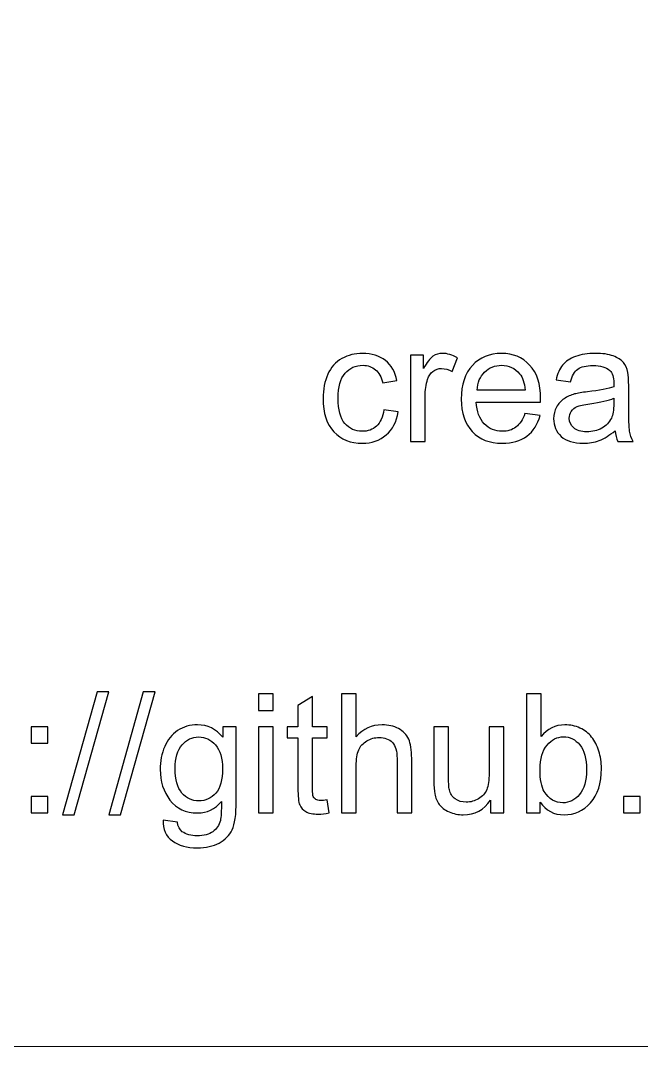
# Model space of a CAD drawing. Header units: millimetres. Extents: x -450 to 450, y -300 to 300.
# Drawn here: x -83.2 to -51.6, y -300 to -247.8 of the extents above; entities that cross this region are included whole.
import ezdxf

# ---------------------------------------------------------------- set-up
doc = ezdxf.new("R2010")
doc.units = ezdxf.units.MM
doc.header["$MEASUREMENT"] = 0
doc.layers.add('Layer 1', color=7, linetype='Continuous')

msp = doc.modelspace()

# ---------------------------------------------------------------- linework, layer by layer
at = {"layer": 'Layer 1', "color": 250, "lineweight": 20}
msp.add_lwpolyline([(-450, -300), (450, -300), (450, 300), (-450, 300), (-450, -300)], close=True, dxfattribs=at)
at = {"layer": 'Layer 1', "color": 250}
for points, knots in [([(-64.6898, -267.5831), (-64.6898, -267.5831), (-63.9617, -267.6847), (-63.9617, -267.6847), (-63.9617, -267.6847), (-64.0421, -268.1857), (-64.2453, -268.5766), (-64.5741, -268.8602), (-64.5741, -268.8602), (-64.9029, -269.1438), (-65.3079, -269.2849), (-65.7862, -269.2849), (-65.7862, -269.2849), (-66.3859, -269.2849), (-66.8686, -269.0888), (-67.2326, -268.6965), (-67.2326, -268.6965), (-67.5981, -268.3042), (-67.7801, -267.7426), (-67.7801, -267.0116), (-67.7801, -267.0116), (-67.7801, -266.5375), (-67.7011, -266.124), (-67.5445, -265.7684), (-67.5445, -265.7684), (-67.3878, -265.4142), (-67.1494, -265.1475), (-66.8276, -264.9712), (-66.8276, -264.9712), (-66.5073, -264.7933), (-66.1588, -264.7044), (-65.7806, -264.7044), (-65.7806, -264.7044), (-65.305, -264.7044), (-64.9142, -264.8244), (-64.6122, -265.0657), (-64.6122, -265.0657), (-64.3088, -265.307), (-64.1141, -265.6499), (-64.0294, -266.093), (-64.0294, -266.093), (-64.0294, -266.093), (-64.7491, -266.2031), (-64.7491, -266.2031), (-64.7491, -266.2031), (-64.8182, -265.9081), (-64.9396, -265.6866), (-65.1159, -265.537), (-65.1159, -265.537), (-65.2909, -265.3888), (-65.5026, -265.3141), (-65.7509, -265.3141), (-65.7509, -265.3141), (-66.1263, -265.3141), (-66.4311, -265.4481), (-66.6668, -265.7162), (-66.6668, -265.7162), (-66.901, -265.9857), (-67.0181, -266.4091), (-67.0181, -266.9905), (-67.0181, -266.9905), (-67.0181, -267.5803), (-66.9052, -268.0079), (-66.6795, -268.2746), (-66.6795, -268.2746), (-66.4523, -268.5413), (-66.1573, -268.6753), (-65.7947, -268.6753), (-65.7947, -268.6753), (-65.5012, -268.6753), (-65.2571, -268.5864), (-65.0623, -268.4072), (-65.0623, -268.4072), (-64.8662, -268.2294), (-64.742, -267.9543), (-64.6898, -267.5831)], [0, 0, 0, 0, 0.05, 0.05, 0.05, 0.05, 0.1, 0.1, 0.1, 0.1, 0.15, 0.15, 0.15, 0.15, 0.2, 0.2, 0.2, 0.2, 0.25, 0.25, 0.25, 0.25, 0.3, 0.3, 0.3, 0.3, 0.35, 0.35, 0.35, 0.35, 0.4, 0.4, 0.4, 0.4, 0.45, 0.45, 0.45, 0.45, 0.5, 0.5, 0.5, 0.5, 0.55, 0.55, 0.55, 0.55, 0.6, 0.6, 0.6, 0.6, 0.65, 0.65, 0.65, 0.65, 0.7, 0.7, 0.7, 0.7, 0.75, 0.75, 0.75, 0.75, 0.8, 0.8, 0.8, 0.8, 0.85, 0.85, 0.85, 0.85, 0.9, 0.9, 0.9, 0.9, 1, 1, 1, 1]), ([(-63.3351, -269.1918), (-63.3351, -269.1918), (-63.3351, -264.7976), (-63.3351, -264.7976), (-63.3351, -264.7976), (-63.3351, -264.7976), (-62.6662, -264.7976), (-62.6662, -264.7976), (-62.6662, -264.7976), (-62.6662, -264.7976), (-62.6662, -265.4707), (-62.6662, -265.4707), (-62.6662, -265.4707), (-62.4955, -265.1588), (-62.3374, -264.9528), (-62.1921, -264.854), (-62.1921, -264.854), (-62.0467, -264.7538), (-61.8873, -264.7044), (-61.7137, -264.7044), (-61.7137, -264.7044), (-61.4625, -264.7044), (-61.2071, -264.7835), (-60.9475, -264.9401), (-60.9475, -264.9401), (-60.9475, -264.9401), (-61.2127, -265.6273), (-61.2127, -265.6273), (-61.2127, -265.6273), (-61.3934, -265.5257), (-61.574, -265.4749), (-61.7546, -265.4749), (-61.7546, -265.4749), (-61.9169, -265.4749), (-62.0622, -265.5243), (-62.1906, -265.6217), (-62.1906, -265.6217), (-62.3191, -265.719), (-62.4108, -265.8545), (-62.4658, -266.0281), (-62.4658, -266.0281), (-62.5491, -266.292), (-62.59, -266.5812), (-62.59, -266.8959), (-62.59, -266.8959), (-62.59, -266.8959), (-62.59, -269.1918), (-62.59, -269.1918), (-62.59, -269.1918), (-62.59, -269.1918), (-63.3351, -269.1918), (-63.3351, -269.1918)], [0, 0, 0, 0, 0.0714286, 0.0714286, 0.0714286, 0.0714286, 0.1428571, 0.1428571, 0.1428571, 0.1428571, 0.2142857, 0.2142857, 0.2142857, 0.2142857, 0.2857143, 0.2857143, 0.2857143, 0.2857143, 0.3571429, 0.3571429, 0.3571429, 0.3571429, 0.4285714, 0.4285714, 0.4285714, 0.4285714, 0.5, 0.5, 0.5, 0.5, 0.5714286, 0.5714286, 0.5714286, 0.5714286, 0.6428571, 0.6428571, 0.6428571, 0.6428571, 0.7142857, 0.7142857, 0.7142857, 0.7142857, 0.7857143, 0.7857143, 0.7857143, 0.7857143, 0.8571429, 0.8571429, 0.8571429, 0.8571429, 1, 1, 1, 1]), ([(-57.51, -267.7694), (-57.51, -267.7694), (-56.7395, -267.871), (-56.7395, -267.871), (-56.7395, -267.871), (-56.8595, -268.3183), (-57.0838, -268.6669), (-57.4112, -268.9138), (-57.4112, -268.9138), (-57.7386, -269.1608), (-58.1563, -269.2849), (-58.6657, -269.2849), (-58.6657, -269.2849), (-59.3063, -269.2849), (-59.8143, -269.0874), (-60.1897, -268.6923), (-60.1897, -268.6923), (-60.5651, -268.2986), (-60.7527, -267.744), (-60.7527, -267.0314), (-60.7527, -267.0314), (-60.7527, -266.2948), (-60.5636, -265.7219), (-60.1841, -265.3155), (-60.1841, -265.3155), (-59.8045, -264.9076), (-59.312, -264.7044), (-58.7066, -264.7044), (-58.7066, -264.7044), (-58.121, -264.7044), (-57.6426, -264.9034), (-57.2715, -265.3028), (-57.2715, -265.3028), (-56.9004, -265.7021), (-56.7141, -266.2637), (-56.7141, -266.9876), (-56.7141, -266.9876), (-56.7141, -267.0314), (-56.7155, -267.0977), (-56.7183, -267.1852), (-56.7183, -267.1852), (-56.7183, -267.1852), (-59.9907, -267.1852), (-59.9907, -267.1852), (-59.9907, -267.1852), (-59.9625, -267.6664), (-59.827, -268.0361), (-59.5815, -268.2915), (-59.5815, -268.2915), (-59.3374, -268.5469), (-59.0312, -268.6753), (-58.6657, -268.6753), (-58.6657, -268.6753), (-58.3933, -268.6753), (-58.1605, -268.6034), (-57.9686, -268.4594), (-57.9686, -268.4594), (-57.7753, -268.3155), (-57.6229, -268.0855), (-57.51, -267.7694)], [0, 0, 0, 0, 0.0625, 0.0625, 0.0625, 0.0625, 0.125, 0.125, 0.125, 0.125, 0.1875, 0.1875, 0.1875, 0.1875, 0.25, 0.25, 0.25, 0.25, 0.3125, 0.3125, 0.3125, 0.3125, 0.375, 0.375, 0.375, 0.375, 0.4375, 0.4375, 0.4375, 0.4375, 0.5, 0.5, 0.5, 0.5, 0.5625, 0.5625, 0.5625, 0.5625, 0.625, 0.625, 0.625, 0.625, 0.6875, 0.6875, 0.6875, 0.6875, 0.75, 0.75, 0.75, 0.75, 0.8125, 0.8125, 0.8125, 0.8125, 0.875, 0.875, 0.875, 0.875, 1, 1, 1, 1]), ([(-52.9281, -268.6415), (-53.2047, -268.8771), (-53.4714, -269.0422), (-53.7268, -269.1396), (-53.7268, -269.1396), (-53.9822, -269.237), (-54.2559, -269.2849), (-54.5495, -269.2849), (-54.5495, -269.2849), (-55.0321, -269.2849), (-55.4032, -269.1678), (-55.6628, -268.9322), (-55.6628, -268.9322), (-55.9225, -268.6979), (-56.0523, -268.3973), (-56.0523, -268.0319), (-56.0523, -268.0319), (-56.0523, -267.8174), (-56.0029, -267.6212), (-55.9055, -267.4434), (-55.9055, -267.4434), (-55.8068, -267.2656), (-55.6784, -267.1245), (-55.5203, -267.0173), (-55.5203, -267.0173), (-55.3609, -266.91), (-55.1831, -266.8282), (-54.9841, -266.7731), (-54.9841, -266.7731), (-54.8373, -266.735), (-54.6158, -266.6984), (-54.3209, -266.6617), (-54.3209, -266.6617), (-53.7197, -266.5911), (-53.2752, -266.505), (-52.9916, -266.4063), (-52.9916, -266.4063), (-52.9888, -266.3047), (-52.9874, -266.2397), (-52.9874, -266.2129), (-52.9874, -266.2129), (-52.9874, -265.911), (-53.0579, -265.6979), (-53.199, -265.5737), (-53.199, -265.5737), (-53.3895, -265.4058), (-53.6732, -265.3225), (-54.0485, -265.3225), (-54.0485, -265.3225), (-54.3999, -265.3225), (-54.6595, -265.3846), (-54.826, -265.5074), (-54.826, -265.5074), (-54.994, -265.6301), (-55.1167, -265.8475), (-55.1972, -266.1607), (-55.1972, -266.1607), (-55.1972, -266.1607), (-55.9253, -266.0591), (-55.9253, -266.0591), (-55.9253, -266.0591), (-55.859, -265.7473), (-55.7503, -265.4947), (-55.5979, -265.3028), (-55.5979, -265.3028), (-55.4455, -265.1109), (-55.2254, -264.9641), (-54.9375, -264.8597), (-54.9375, -264.8597), (-54.6511, -264.7567), (-54.3166, -264.7044), (-53.9384, -264.7044), (-53.9384, -264.7044), (-53.5631, -264.7044), (-53.2569, -264.7482), (-53.0212, -264.8371), (-53.0212, -264.8371), (-52.787, -264.926), (-52.6134, -265.0361), (-52.5033, -265.1701), (-52.5033, -265.1701), (-52.3933, -265.3042), (-52.3157, -265.4735), (-52.2705, -265.6781), (-52.2705, -265.6781), (-52.2465, -265.8051), (-52.2338, -266.0337), (-52.2338, -266.3625), (-52.2338, -266.3625), (-52.2338, -266.3625), (-52.2338, -267.3503), (-52.2338, -267.3503), (-52.2338, -267.3503), (-52.2338, -268.0403), (-52.2183, -268.4764), (-52.1873, -268.6612), (-52.1873, -268.6612), (-52.1576, -268.8461), (-52.0955, -269.0225), (-52.0052, -269.1918), (-52.0052, -269.1918), (-52.0052, -269.1918), (-52.7842, -269.1918), (-52.7842, -269.1918), (-52.7842, -269.1918), (-52.8589, -269.0352), (-52.9069, -268.8517), (-52.9281, -268.6415)], [0, 0, 0, 0, 0.0357143, 0.0357143, 0.0357143, 0.0357143, 0.0714286, 0.0714286, 0.0714286, 0.0714286, 0.1071429, 0.1071429, 0.1071429, 0.1071429, 0.1428571, 0.1428571, 0.1428571, 0.1428571, 0.1785714, 0.1785714, 0.1785714, 0.1785714, 0.2142857, 0.2142857, 0.2142857, 0.2142857, 0.25, 0.25, 0.25, 0.25, 0.2857143, 0.2857143, 0.2857143, 0.2857143, 0.3214286, 0.3214286, 0.3214286, 0.3214286, 0.3571429, 0.3571429, 0.3571429, 0.3571429, 0.3928571, 0.3928571, 0.3928571, 0.3928571, 0.4285714, 0.4285714, 0.4285714, 0.4285714, 0.4642857, 0.4642857, 0.4642857, 0.4642857, 0.5, 0.5, 0.5, 0.5, 0.5357143, 0.5357143, 0.5357143, 0.5357143, 0.5714286, 0.5714286, 0.5714286, 0.5714286, 0.6071429, 0.6071429, 0.6071429, 0.6071429, 0.6428571, 0.6428571, 0.6428571, 0.6428571, 0.6785714, 0.6785714, 0.6785714, 0.6785714, 0.7142857, 0.7142857, 0.7142857, 0.7142857, 0.75, 0.75, 0.75, 0.75, 0.7857143, 0.7857143, 0.7857143, 0.7857143, 0.8214286, 0.8214286, 0.8214286, 0.8214286, 0.8571429, 0.8571429, 0.8571429, 0.8571429, 0.8928571, 0.8928571, 0.8928571, 0.8928571, 0.9285714, 0.9285714, 0.9285714, 0.9285714, 1, 1, 1, 1]), ([(-59.9484, -266.5756), (-59.9484, -266.5756), (-57.5015, -266.5756), (-57.5015, -266.5756), (-57.5015, -266.5756), (-57.534, -266.2059), (-57.6285, -265.9293), (-57.7823, -265.7444), (-57.7823, -265.7444), (-58.018, -265.458), (-58.3256, -265.3141), (-58.7024, -265.3141), (-58.7024, -265.3141), (-59.0439, -265.3141), (-59.3303, -265.4284), (-59.5632, -265.657), (-59.5632, -265.657), (-59.7946, -265.8856), (-59.923, -266.1918), (-59.9484, -266.5756)], [0, 0, 0, 0, 0.1666667, 0.1666667, 0.1666667, 0.1666667, 0.3333333, 0.3333333, 0.3333333, 0.3333333, 0.5, 0.5, 0.5, 0.5, 0.6666667, 0.6666667, 0.6666667, 0.6666667, 1, 1, 1, 1]), ([(-52.9874, -266.9905), (-53.2583, -267.1005), (-53.6647, -267.1937), (-54.2066, -267.2699), (-54.2066, -267.2699), (-54.5142, -267.3136), (-54.7315, -267.363), (-54.8585, -267.418), (-54.8585, -267.418), (-54.9855, -267.4731), (-55.0829, -267.5535), (-55.152, -267.6579), (-55.152, -267.6579), (-55.2212, -267.7637), (-55.2564, -267.8809), (-55.2564, -268.0107), (-55.2564, -268.0107), (-55.2564, -268.2068), (-55.1816, -268.3719), (-55.0307, -268.5032), (-55.0307, -268.5032), (-54.8797, -268.6344), (-54.6595, -268.7007), (-54.3702, -268.7007), (-54.3702, -268.7007), (-54.0838, -268.7007), (-53.8284, -268.6386), (-53.604, -268.5131), (-53.604, -268.5131), (-53.3811, -268.3889), (-53.216, -268.2181), (-53.1115, -268.0022), (-53.1115, -268.0022), (-53.0311, -267.8343), (-52.9916, -267.5874), (-52.9916, -267.2614), (-52.9916, -267.2614), (-52.9916, -267.2614), (-52.9874, -266.9905), (-52.9874, -266.9905)], [0, 0, 0, 0, 0.0909091, 0.0909091, 0.0909091, 0.0909091, 0.1818182, 0.1818182, 0.1818182, 0.1818182, 0.2727273, 0.2727273, 0.2727273, 0.2727273, 0.3636364, 0.3636364, 0.3636364, 0.3636364, 0.4545455, 0.4545455, 0.4545455, 0.4545455, 0.5454545, 0.5454545, 0.5454545, 0.5454545, 0.6363636, 0.6363636, 0.6363636, 0.6363636, 0.7272727, 0.7272727, 0.7272727, 0.7272727, 0.8181818, 0.8181818, 0.8181818, 0.8181818, 1, 1, 1, 1]), ([(-81.0441, -288.2108), (-81.0441, -288.2108), (-79.283, -281.9454), (-79.283, -281.9454), (-79.283, -281.9454), (-79.283, -281.9454), (-78.6833, -281.9454), (-78.6833, -281.9454), (-78.6833, -281.9454), (-78.6833, -281.9454), (-80.4444, -288.2108), (-80.4444, -288.2108), (-80.4444, -288.2108), (-80.4444, -288.2108), (-81.0441, -288.2108), (-81.0441, -288.2108)], [0, 0, 0, 0, 0.2, 0.2, 0.2, 0.2, 0.4, 0.4, 0.4, 0.4, 0.6, 0.6, 0.6, 0.6, 1, 1, 1, 1]), ([(-78.6918, -288.2108), (-78.6918, -288.2108), (-76.9307, -281.9454), (-76.9307, -281.9454), (-76.9307, -281.9454), (-76.9307, -281.9454), (-76.331, -281.9454), (-76.331, -281.9454), (-76.331, -281.9454), (-76.331, -281.9454), (-78.0921, -288.2108), (-78.0921, -288.2108), (-78.0921, -288.2108), (-78.0921, -288.2108), (-78.6918, -288.2108), (-78.6918, -288.2108)], [0, 0, 0, 0, 0.2, 0.2, 0.2, 0.2, 0.4, 0.4, 0.4, 0.4, 0.6, 0.6, 0.6, 0.6, 1, 1, 1, 1]), ([(-71.0718, -282.8937), (-71.0718, -282.8937), (-71.0718, -282.047), (-71.0718, -282.047), (-71.0718, -282.047), (-71.0718, -282.047), (-70.3267, -282.047), (-70.3267, -282.047), (-70.3267, -282.047), (-70.3267, -282.047), (-70.3267, -282.8937), (-70.3267, -282.8937), (-70.3267, -282.8937), (-70.3267, -282.8937), (-71.0718, -282.8937), (-71.0718, -282.8937)], [0, 0, 0, 0, 0.2, 0.2, 0.2, 0.2, 0.4, 0.4, 0.4, 0.4, 0.6, 0.6, 0.6, 0.6, 1, 1, 1, 1]), ([(-66.8385, -288.1092), (-66.8385, -288.1092), (-66.8385, -282.047), (-66.8385, -282.047), (-66.8385, -282.047), (-66.8385, -282.047), (-66.0934, -282.047), (-66.0934, -282.047), (-66.0934, -282.047), (-66.0934, -282.047), (-66.0934, -284.2286), (-66.0934, -284.2286), (-66.0934, -284.2286), (-65.7477, -283.8236), (-65.3117, -283.6218), (-64.7839, -283.6218), (-64.7839, -283.6218), (-64.4608, -283.6218), (-64.18, -283.6853), (-63.9401, -283.8138), (-63.9401, -283.8138), (-63.7016, -283.9422), (-63.5308, -284.1186), (-63.4278, -284.3443), (-63.4278, -284.3443), (-63.3248, -284.5701), (-63.274, -284.8989), (-63.274, -285.3279), (-63.274, -285.3279), (-63.274, -285.3279), (-63.274, -288.1092), (-63.274, -288.1092), (-63.274, -288.1092), (-63.274, -288.1092), (-64.0191, -288.1092), (-64.0191, -288.1092), (-64.0191, -288.1092), (-64.0191, -288.1092), (-64.0191, -285.3307), (-64.0191, -285.3307), (-64.0191, -285.3307), (-64.0191, -284.9596), (-64.0995, -284.6887), (-64.259, -284.5193), (-64.259, -284.5193), (-64.4198, -284.35), (-64.6456, -284.2653), (-64.9391, -284.2653), (-64.9391, -284.2653), (-65.1579, -284.2653), (-65.3639, -284.3218), (-65.5572, -284.4361), (-65.5572, -284.4361), (-65.7505, -284.5504), (-65.8874, -284.7056), (-65.9707, -284.9017), (-65.9707, -284.9017), (-66.0525, -285.0965), (-66.0934, -285.366), (-66.0934, -285.7103), (-66.0934, -285.7103), (-66.0934, -285.7103), (-66.0934, -288.1092), (-66.0934, -288.1092), (-66.0934, -288.1092), (-66.0934, -288.1092), (-66.8385, -288.1092), (-66.8385, -288.1092)], [0, 0, 0, 0, 0.0555556, 0.0555556, 0.0555556, 0.0555556, 0.1111111, 0.1111111, 0.1111111, 0.1111111, 0.1666667, 0.1666667, 0.1666667, 0.1666667, 0.2222222, 0.2222222, 0.2222222, 0.2222222, 0.2777778, 0.2777778, 0.2777778, 0.2777778, 0.3333333, 0.3333333, 0.3333333, 0.3333333, 0.3888889, 0.3888889, 0.3888889, 0.3888889, 0.4444444, 0.4444444, 0.4444444, 0.4444444, 0.5, 0.5, 0.5, 0.5, 0.5555556, 0.5555556, 0.5555556, 0.5555556, 0.6111111, 0.6111111, 0.6111111, 0.6111111, 0.6666667, 0.6666667, 0.6666667, 0.6666667, 0.7222222, 0.7222222, 0.7222222, 0.7222222, 0.7777778, 0.7777778, 0.7777778, 0.7777778, 0.8333333, 0.8333333, 0.8333333, 0.8333333, 0.8888889, 0.8888889, 0.8888889, 0.8888889, 1, 1, 1, 1]), ([(-56.7349, -288.1092), (-56.7349, -288.1092), (-57.4292, -288.1092), (-57.4292, -288.1092), (-57.4292, -288.1092), (-57.4292, -288.1092), (-57.4292, -282.047), (-57.4292, -282.047), (-57.4292, -282.047), (-57.4292, -282.047), (-56.6841, -282.047), (-56.6841, -282.047), (-56.6841, -282.047), (-56.6841, -282.047), (-56.6841, -284.2103), (-56.6841, -284.2103), (-56.6841, -284.2103), (-56.3694, -283.818), (-55.9687, -283.6218), (-55.4804, -283.6218), (-55.4804, -283.6218), (-55.2109, -283.6218), (-54.9541, -283.6755), (-54.7128, -283.7841), (-54.7128, -283.7841), (-54.4715, -283.8928), (-54.2739, -284.0466), (-54.1173, -284.2427), (-54.1173, -284.2427), (-53.9621, -284.4403), (-53.8393, -284.6774), (-53.7518, -284.9554), (-53.7518, -284.9554), (-53.6629, -285.2319), (-53.6191, -285.5297), (-53.6191, -285.8458), (-53.6191, -285.8458), (-53.6191, -286.5965), (-53.8054, -287.1779), (-54.1765, -287.5871), (-54.1765, -287.5871), (-54.5491, -287.9977), (-54.995, -288.2023), (-55.5157, -288.2023), (-55.5157, -288.2023), (-56.0336, -288.2023), (-56.44, -287.9864), (-56.7349, -287.556), (-56.7349, -287.556), (-56.7349, -287.556), (-56.7349, -288.1092), (-56.7349, -288.1092)], [0, 0, 0, 0, 0.0714286, 0.0714286, 0.0714286, 0.0714286, 0.1428571, 0.1428571, 0.1428571, 0.1428571, 0.2142857, 0.2142857, 0.2142857, 0.2142857, 0.2857143, 0.2857143, 0.2857143, 0.2857143, 0.3571429, 0.3571429, 0.3571429, 0.3571429, 0.4285714, 0.4285714, 0.4285714, 0.4285714, 0.5, 0.5, 0.5, 0.5, 0.5714286, 0.5714286, 0.5714286, 0.5714286, 0.6428571, 0.6428571, 0.6428571, 0.6428571, 0.7142857, 0.7142857, 0.7142857, 0.7142857, 0.7857143, 0.7857143, 0.7857143, 0.7857143, 0.8571429, 0.8571429, 0.8571429, 0.8571429, 1, 1, 1, 1]), ([(-67.5737, -287.4446), (-67.5737, -287.4446), (-67.4721, -288.1021), (-67.4721, -288.1021), (-67.4721, -288.1021), (-67.6809, -288.1459), (-67.8686, -288.1685), (-68.0323, -288.1685), (-68.0323, -288.1685), (-68.3018, -288.1685), (-68.5106, -288.1261), (-68.6602, -288.0401), (-68.6602, -288.0401), (-68.8084, -287.954), (-68.9128, -287.8425), (-68.9735, -287.7028), (-68.9735, -287.7028), (-69.0342, -287.5631), (-69.0638, -287.2696), (-69.0638, -286.8223), (-69.0638, -286.8223), (-69.0638, -286.8223), (-69.0638, -284.2907), (-69.0638, -284.2907), (-69.0638, -284.2907), (-69.0638, -284.2907), (-69.6141, -284.2907), (-69.6141, -284.2907), (-69.6141, -284.2907), (-69.6141, -284.2907), (-69.6141, -283.715), (-69.6141, -283.715), (-69.6141, -283.715), (-69.6141, -283.715), (-69.0638, -283.715), (-69.0638, -283.715), (-69.0638, -283.715), (-69.0638, -283.715), (-69.0638, -282.6284), (-69.0638, -282.6284), (-69.0638, -282.6284), (-69.0638, -282.6284), (-68.3187, -282.1811), (-68.3187, -282.1811), (-68.3187, -282.1811), (-68.3187, -282.1811), (-68.3187, -283.715), (-68.3187, -283.715), (-68.3187, -283.715), (-68.3187, -283.715), (-67.5737, -283.715), (-67.5737, -283.715), (-67.5737, -283.715), (-67.5737, -283.715), (-67.5737, -284.2907), (-67.5737, -284.2907), (-67.5737, -284.2907), (-67.5737, -284.2907), (-68.3187, -284.2907), (-68.3187, -284.2907), (-68.3187, -284.2907), (-68.3187, -284.2907), (-68.3187, -286.8646), (-68.3187, -286.8646), (-68.3187, -286.8646), (-68.3187, -287.0777), (-68.306, -287.2146), (-68.2792, -287.2752), (-68.2792, -287.2752), (-68.2538, -287.3359), (-68.2115, -287.3839), (-68.1522, -287.4206), (-68.1522, -287.4206), (-68.0929, -287.4559), (-68.0083, -287.4742), (-67.8982, -287.4742), (-67.8982, -287.4742), (-67.8164, -287.4742), (-67.7077, -287.4643), (-67.5737, -287.4446)], [0, 0, 0, 0, 0.047619, 0.047619, 0.047619, 0.047619, 0.0952381, 0.0952381, 0.0952381, 0.0952381, 0.1428571, 0.1428571, 0.1428571, 0.1428571, 0.1904762, 0.1904762, 0.1904762, 0.1904762, 0.2380952, 0.2380952, 0.2380952, 0.2380952, 0.2857143, 0.2857143, 0.2857143, 0.2857143, 0.3333333, 0.3333333, 0.3333333, 0.3333333, 0.3809524, 0.3809524, 0.3809524, 0.3809524, 0.4285714, 0.4285714, 0.4285714, 0.4285714, 0.4761905, 0.4761905, 0.4761905, 0.4761905, 0.5238095, 0.5238095, 0.5238095, 0.5238095, 0.5714286, 0.5714286, 0.5714286, 0.5714286, 0.6190476, 0.6190476, 0.6190476, 0.6190476, 0.6666667, 0.6666667, 0.6666667, 0.6666667, 0.7142857, 0.7142857, 0.7142857, 0.7142857, 0.7619048, 0.7619048, 0.7619048, 0.7619048, 0.8095238, 0.8095238, 0.8095238, 0.8095238, 0.8571429, 0.8571429, 0.8571429, 0.8571429, 0.9047619, 0.9047619, 0.9047619, 0.9047619, 1, 1, 1, 1]), ([(-75.9176, -288.4733), (-75.9176, -288.4733), (-75.1979, -288.5749), (-75.1979, -288.5749), (-75.1979, -288.5749), (-75.1683, -288.7978), (-75.0836, -288.9601), (-74.9453, -289.0631), (-74.9453, -289.0631), (-74.7605, -289.2), (-74.5079, -289.2691), (-74.1875, -289.2691), (-74.1875, -289.2691), (-73.8432, -289.2691), (-73.5765, -289.2), (-73.3889, -289.0631), (-73.3889, -289.0631), (-73.2012, -288.9262), (-73.0742, -288.7329), (-73.0079, -288.486), (-73.0079, -288.486), (-72.9698, -288.335), (-72.9514, -288.0175), (-72.9542, -287.5335), (-72.9542, -287.5335), (-73.2802, -287.9173), (-73.6852, -288.1092), (-74.1706, -288.1092), (-74.1706, -288.1092), (-74.7746, -288.1092), (-75.2431, -287.8919), (-75.5733, -287.4559), (-75.5733, -287.4559), (-75.9049, -287.0212), (-76.07, -286.4991), (-76.07, -285.8909), (-76.07, -285.8909), (-76.07, -285.4718), (-75.9938, -285.0852), (-75.8428, -284.731), (-75.8428, -284.731), (-75.6918, -284.3768), (-75.4717, -284.1045), (-75.1838, -283.9111), (-75.1838, -283.9111), (-74.8959, -283.7178), (-74.5573, -283.6218), (-74.1678, -283.6218), (-74.1678, -283.6218), (-73.6499, -283.6218), (-73.2223, -283.8335), (-72.8865, -284.2569), (-72.8865, -284.2569), (-72.8865, -284.2569), (-72.8865, -283.715), (-72.8865, -283.715), (-72.8865, -283.715), (-72.8865, -283.715), (-72.2007, -283.715), (-72.2007, -283.715), (-72.2007, -283.715), (-72.2007, -283.715), (-72.2007, -287.5095), (-72.2007, -287.5095), (-72.2007, -287.5095), (-72.2007, -288.1939), (-72.2698, -288.6779), (-72.4095, -288.9629), (-72.4095, -288.9629), (-72.5478, -289.248), (-72.7694, -289.4737), (-73.0699, -289.6389), (-73.0699, -289.6389), (-73.3719, -289.804), (-73.743, -289.8872), (-74.1833, -289.8872), (-74.1833, -289.8872), (-74.7068, -289.8872), (-75.1288, -289.7701), (-75.4505, -289.5344), (-75.4505, -289.5344), (-75.7736, -289.3002), (-75.9289, -288.946), (-75.9176, -288.4733)], [0, 0, 0, 0, 0.0454545, 0.0454545, 0.0454545, 0.0454545, 0.0909091, 0.0909091, 0.0909091, 0.0909091, 0.1363636, 0.1363636, 0.1363636, 0.1363636, 0.1818182, 0.1818182, 0.1818182, 0.1818182, 0.2272727, 0.2272727, 0.2272727, 0.2272727, 0.2727273, 0.2727273, 0.2727273, 0.2727273, 0.3181818, 0.3181818, 0.3181818, 0.3181818, 0.3636364, 0.3636364, 0.3636364, 0.3636364, 0.4090909, 0.4090909, 0.4090909, 0.4090909, 0.4545455, 0.4545455, 0.4545455, 0.4545455, 0.5, 0.5, 0.5, 0.5, 0.5454545, 0.5454545, 0.5454545, 0.5454545, 0.5909091, 0.5909091, 0.5909091, 0.5909091, 0.6363636, 0.6363636, 0.6363636, 0.6363636, 0.6818182, 0.6818182, 0.6818182, 0.6818182, 0.7272727, 0.7272727, 0.7272727, 0.7272727, 0.7727273, 0.7727273, 0.7727273, 0.7727273, 0.8181818, 0.8181818, 0.8181818, 0.8181818, 0.8636364, 0.8636364, 0.8636364, 0.8636364, 0.9090909, 0.9090909, 0.9090909, 0.9090909, 1, 1, 1, 1]), ([(-82.6344, -284.5617), (-82.6344, -284.5617), (-82.6344, -283.715), (-82.6344, -283.715), (-82.6344, -283.715), (-82.6344, -283.715), (-81.7877, -283.715), (-81.7877, -283.715), (-81.7877, -283.715), (-81.7877, -283.715), (-81.7877, -284.5617), (-81.7877, -284.5617), (-81.7877, -284.5617), (-81.7877, -284.5617), (-82.6344, -284.5617), (-82.6344, -284.5617)], [0, 0, 0, 0, 0.2, 0.2, 0.2, 0.2, 0.4, 0.4, 0.4, 0.4, 0.6, 0.6, 0.6, 0.6, 1, 1, 1, 1]), ([(-71.0718, -288.1092), (-71.0718, -288.1092), (-71.0718, -283.715), (-71.0718, -283.715), (-71.0718, -283.715), (-71.0718, -283.715), (-70.3267, -283.715), (-70.3267, -283.715), (-70.3267, -283.715), (-70.3267, -283.715), (-70.3267, -288.1092), (-70.3267, -288.1092), (-70.3267, -288.1092), (-70.3267, -288.1092), (-71.0718, -288.1092), (-71.0718, -288.1092)], [0, 0, 0, 0, 0.2, 0.2, 0.2, 0.2, 0.4, 0.4, 0.4, 0.4, 0.6, 0.6, 0.6, 0.6, 1, 1, 1, 1]), ([(-59.2594, -288.1092), (-59.2594, -288.1092), (-59.2594, -287.4559), (-59.2594, -287.4559), (-59.2594, -287.4559), (-59.6009, -287.954), (-60.0637, -288.2023), (-60.6493, -288.2023), (-60.6493, -288.2023), (-60.9076, -288.2023), (-61.1489, -288.1529), (-61.3732, -288.0542), (-61.3732, -288.0542), (-61.5976, -287.954), (-61.7641, -287.8298), (-61.8728, -287.6802), (-61.8728, -287.6802), (-61.9814, -287.5292), (-62.0576, -287.3458), (-62.1014, -287.1285), (-62.1014, -287.1285), (-62.131, -286.9817), (-62.1465, -286.7503), (-62.1465, -286.4342), (-62.1465, -286.4342), (-62.1465, -286.4342), (-62.1465, -283.715), (-62.1465, -283.715), (-62.1465, -283.715), (-62.1465, -283.715), (-61.4015, -283.715), (-61.4015, -283.715), (-61.4015, -283.715), (-61.4015, -283.715), (-61.4015, -286.1463), (-61.4015, -286.1463), (-61.4015, -286.1463), (-61.4015, -286.5344), (-61.3859, -286.7969), (-61.3563, -286.9309), (-61.3563, -286.9309), (-61.3097, -287.1271), (-61.211, -287.2795), (-61.0586, -287.3909), (-61.0586, -287.3909), (-60.9076, -287.5024), (-60.7213, -287.5589), (-60.4983, -287.5589), (-60.4983, -287.5589), (-60.2754, -287.5589), (-60.0665, -287.5024), (-59.8718, -287.3881), (-59.8718, -287.3881), (-59.6771, -287.2738), (-59.5388, -287.1172), (-59.4569, -286.921), (-59.4569, -286.921), (-59.3765, -286.7249), (-59.3356, -286.4384), (-59.3356, -286.0645), (-59.3356, -286.0645), (-59.3356, -286.0645), (-59.3356, -283.715), (-59.3356, -283.715), (-59.3356, -283.715), (-59.3356, -283.715), (-58.5905, -283.715), (-58.5905, -283.715), (-58.5905, -283.715), (-58.5905, -283.715), (-58.5905, -288.1092), (-58.5905, -288.1092), (-58.5905, -288.1092), (-58.5905, -288.1092), (-59.2594, -288.1092), (-59.2594, -288.1092)], [0, 0, 0, 0, 0.05, 0.05, 0.05, 0.05, 0.1, 0.1, 0.1, 0.1, 0.15, 0.15, 0.15, 0.15, 0.2, 0.2, 0.2, 0.2, 0.25, 0.25, 0.25, 0.25, 0.3, 0.3, 0.3, 0.3, 0.35, 0.35, 0.35, 0.35, 0.4, 0.4, 0.4, 0.4, 0.45, 0.45, 0.45, 0.45, 0.5, 0.5, 0.5, 0.5, 0.55, 0.55, 0.55, 0.55, 0.6, 0.6, 0.6, 0.6, 0.65, 0.65, 0.65, 0.65, 0.7, 0.7, 0.7, 0.7, 0.75, 0.75, 0.75, 0.75, 0.8, 0.8, 0.8, 0.8, 0.85, 0.85, 0.85, 0.85, 0.9, 0.9, 0.9, 0.9, 1, 1, 1, 1]), ([(-75.308, -285.8373), (-75.308, -286.4116), (-75.1937, -286.8307), (-74.9651, -287.0946), (-74.9651, -287.0946), (-74.7351, -287.3585), (-74.4486, -287.4911), (-74.1043, -287.4911), (-74.1043, -287.4911), (-73.7614, -287.4911), (-73.4749, -287.3599), (-73.2421, -287.0974), (-73.2421, -287.0974), (-73.0107, -286.835), (-72.895, -286.4229), (-72.895, -285.8613), (-72.895, -285.8613), (-72.895, -285.3251), (-73.0149, -284.9201), (-73.2534, -284.6477), (-73.2534, -284.6477), (-73.4919, -284.3754), (-73.7797, -284.2399), (-74.1156, -284.2399), (-74.1156, -284.2399), (-74.4472, -284.2399), (-74.728, -284.374), (-74.9608, -284.6421), (-74.9608, -284.6421), (-75.1923, -284.9102), (-75.308, -285.3081), (-75.308, -285.8373)], [0, 0, 0, 0, 0.1111111, 0.1111111, 0.1111111, 0.1111111, 0.2222222, 0.2222222, 0.2222222, 0.2222222, 0.3333333, 0.3333333, 0.3333333, 0.3333333, 0.4444444, 0.4444444, 0.4444444, 0.4444444, 0.5555556, 0.5555556, 0.5555556, 0.5555556, 0.6666667, 0.6666667, 0.6666667, 0.6666667, 0.7777778, 0.7777778, 0.7777778, 0.7777778, 1, 1, 1, 1]), ([(-56.7434, -285.8796), (-56.7434, -286.4046), (-56.6714, -286.7842), (-56.5289, -287.0184), (-56.5289, -287.0184), (-56.2946, -287.4008), (-55.9785, -287.5927), (-55.5792, -287.5927), (-55.5792, -287.5927), (-55.2532, -287.5927), (-54.9724, -287.4516), (-54.7368, -287.1694), (-54.7368, -287.1694), (-54.4997, -286.8872), (-54.3812, -286.4667), (-54.3812, -285.9079), (-54.3812, -285.9079), (-54.3812, -285.3349), (-54.494, -284.913), (-54.7212, -284.6407), (-54.7212, -284.6407), (-54.9484, -284.3683), (-55.2236, -284.2315), (-55.5453, -284.2315), (-55.5453, -284.2315), (-55.8713, -284.2315), (-56.1521, -284.3726), (-56.3878, -284.6548), (-56.3878, -284.6548), (-56.6248, -284.937), (-56.7434, -285.3448), (-56.7434, -285.8796)], [0, 0, 0, 0, 0.1111111, 0.1111111, 0.1111111, 0.1111111, 0.2222222, 0.2222222, 0.2222222, 0.2222222, 0.3333333, 0.3333333, 0.3333333, 0.3333333, 0.4444444, 0.4444444, 0.4444444, 0.4444444, 0.5555556, 0.5555556, 0.5555556, 0.5555556, 0.6666667, 0.6666667, 0.6666667, 0.6666667, 0.7777778, 0.7777778, 0.7777778, 0.7777778, 1, 1, 1, 1]), ([(-82.6344, -288.1092), (-82.6344, -288.1092), (-82.6344, -287.2625), (-82.6344, -287.2625), (-82.6344, -287.2625), (-82.6344, -287.2625), (-81.7877, -287.2625), (-81.7877, -287.2625), (-81.7877, -287.2625), (-81.7877, -287.2625), (-81.7877, -288.1092), (-81.7877, -288.1092), (-81.7877, -288.1092), (-81.7877, -288.1092), (-82.6344, -288.1092), (-82.6344, -288.1092)], [0, 0, 0, 0, 0.2, 0.2, 0.2, 0.2, 0.4, 0.4, 0.4, 0.4, 0.6, 0.6, 0.6, 0.6, 1, 1, 1, 1]), ([(-52.5001, -288.1092), (-52.5001, -288.1092), (-52.5001, -287.2625), (-52.5001, -287.2625), (-52.5001, -287.2625), (-52.5001, -287.2625), (-51.6535, -287.2625), (-51.6535, -287.2625), (-51.6535, -287.2625), (-51.6535, -287.2625), (-51.6535, -288.1092), (-51.6535, -288.1092), (-51.6535, -288.1092), (-51.6535, -288.1092), (-52.5001, -288.1092), (-52.5001, -288.1092)], [0, 0, 0, 0, 0.2, 0.2, 0.2, 0.2, 0.4, 0.4, 0.4, 0.4, 0.6, 0.6, 0.6, 0.6, 1, 1, 1, 1])]:
    msp.add_open_spline(points, degree=3, knots=knots, dxfattribs=at)

doc.saveas('drawing.dxf')
